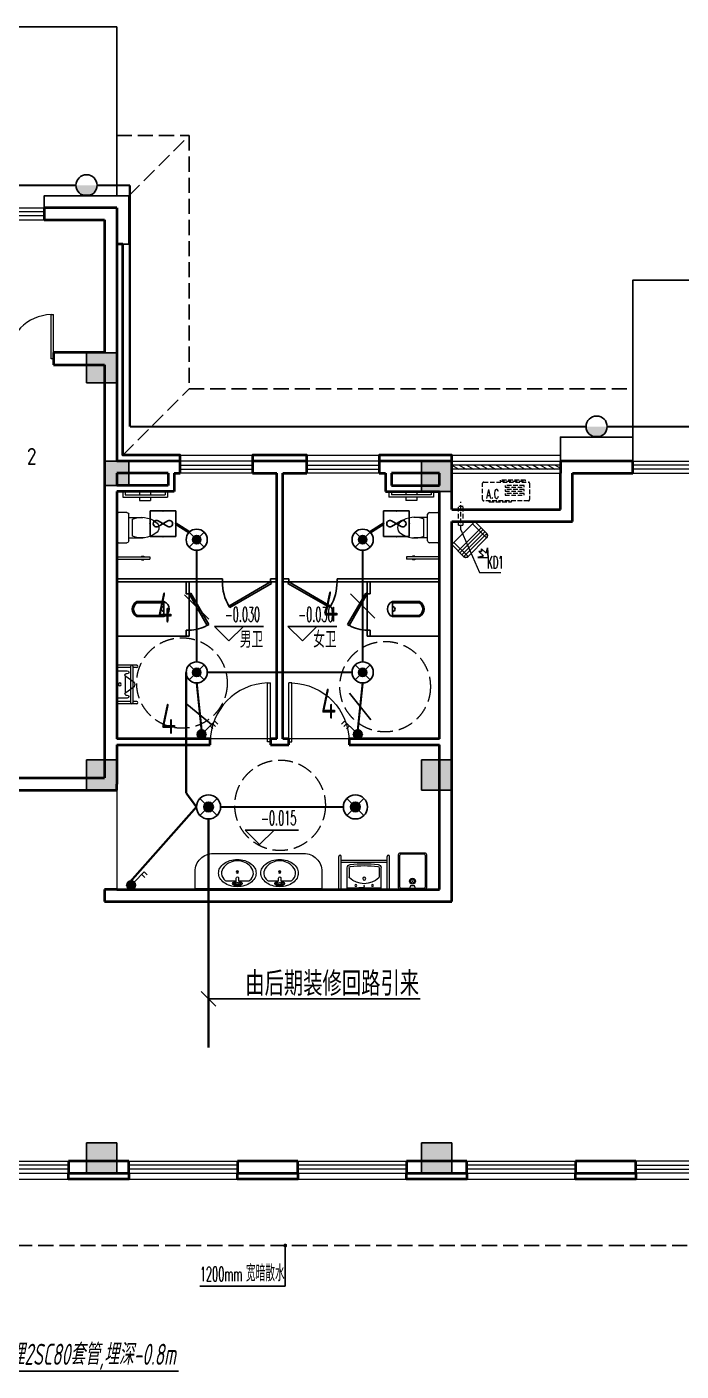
# Model space of a CAD drawing. Extents: x 491024 to 1725648, y 860327 to 1705161.
# Drawn here: x 687043 to 697881, y 1134174 to 1156456 of the extents above; entities that cross this region are included whole.
import ezdxf
from ezdxf.enums import TextEntityAlignment as Align

# ---------------------------------------------------------------- set-up
doc = ezdxf.new("R2010")
doc.units = 0
doc.header["$LTSCALE"] = 1000
doc.header["$MEASUREMENT"] = 0
for name, pattern in [('__DASH', [0.35, 0.25, -0.1]), ('DASH', [0.35, 0.25, -0.1]), ('HIDDEN', [0.375, 0.25, -0.125])]:
    doc.linetypes.add(name, pattern=pattern)
for name, color, linetype in [('!!DIM-动力', 7, 'Continuous'), ('A-AC', 8, 'Continuous'), ('A-EQPM-MECH', 8, 'Continuous'), ('DIM-照明', 3, 'Continuous'), ('DIM_ELEV', 8, 'Continuous'), ('DIM_LEAD', 8, 'Continuous'), ('EQUIP-动力', 3, 'Continuous'), ('EQUIP-照明', 3, 'Continuous'), ('PUB_TEXT', 8, 'Continuous'), ('S-COLU-HATCH', 8, 'Continuous'), ('S-COLU-LINE1', 8, 'Continuous'), ('TEL_TEXT', 7, 'Continuous'), ('WIRE-照明', 2, 'Continuous'), ('卫生间', 8, 'Continuous'), ('平面线脚', 8, 'Continuous'), ('洁具', 8, 'Continuous')]:
    doc.layers.add(name, color=color, linetype=linetype)
for name, color, linetype, lineweight in [('LVTRY', 8, 'Continuous', 13), ('STAIR', 8, 'Continuous', 18), ('WALL', 8, 'Continuous', 40), ('WINDOW', 8, 'Continuous', 15), ('平面-看线', 8, 'Continuous', 15), ('平面-空调室内机', 8, 'Continuous', 9), ('平面-空调预留孔', 8, 'Continuous', 15)]:
    doc.layers.add(name, color=color, linetype=linetype, lineweight=lineweight)
doc.styles.add('_TCH_DIM', font='SIMPLEX.shx', dxfattribs={"width": 0.7, "bigfont": 'GBCBIG.shx'})
doc.styles.add('_TEL_DIM', font='SIMPLEX', dxfattribs={"width": 0.8, "height": 3.5, "bigfont": 'HZTXT'})
doc.styles.add('DIM_FONT', font='SIMPLEX.shx', dxfattribs={"width": 0.56})
doc.styles.add('HZTXT', font='gbeitc.shx', dxfattribs={"width": 0.8, "height": 400, "bigfont": 'hztxt.shx'})
doc.styles.get("Standard").update_dxf_attribs({"font": 'gbenor.shx', "bigfont": 'gbcbig.shx'})

# ---------------------------------------------------------------- blocks, each defined once
blk = doc.blocks.new('A$C752800CC')
at = {"layer": 'LVTRY'}
for p, q in [((380, 0), (820, 0)), ((1082, 0), (1082, -549)), ((1122, 0), (1122, -549)), ((0, -100), (95, -100)), ((0, -140), (55, -140)), ((55, -140), (55, -800)), ((95, -100), (95, -840)), ((350, -170), (350, -30)), ((820, -200), (380, -200)), ((430, -200), (430, -430)), ((770, -200), (770, -430)), ((850, -30), (850, -170)), ((0, -377), (55, -377)), ((95, -377), (150, -377)), ((150, -377), (150, -562)), ((740, -260), (460, -260)), ((1072, -409), (1082, -409)), ((1072, -409), (1072, -449)), ((1122, -409), (1132, -409)), ((1132, -409), (1132, -449)), ((0, -562), (55, -562)), ((95, -562), (150, -562)), ((1072, -449), (1082, -449)), ((1082, -549), (1122, -549)), ((1122, -449), (1132, -449)), ((0, -800), (55, -800)), ((0, -840), (95, -840))]:
    blk.add_line(p, q, dxfattribs=at)
for centre, radius, start, end in [((380, -30), 30, 90, 180), ((820, -30), 30, 0, 90), ((380, -170), 30, 180, 270), ((820, -170), 30, 270, 0), ((827, -412), 398, 157.4505, 216.6381), ((373, -412), 398, 323.3619, 22.5495), ((600, -589), 110, 213.4509, 326.5491)]:
    blk.add_arc(centre, radius, start, end, dxfattribs=at)
at = {"layer": 'LVTRY', "style": 'DIM_FONT', "text_generation_flag": 4, "width": 0.8, "flags": 9}
for tag in ['YSIZE', 'XSIZE']:
    blk.add_attdef(tag, (600, 0), '', height=0.5, rotation=180, dxfattribs=at)
blk = doc.blocks.new('BFBFGBVDVD')
at = {"layer": '洁具', "color": 1}
for p, q in [((1180497, 1092194), (1180597, 1092194)), ((1183147, 1092144), (1180497, 1092144)), ((1180582, 1092118), (1180597, 1092144)), ((1180582, 1092118), (1181275, 1091718)), ((1180597, 1092194), (1180597, 1092144)), ((1180597, 1092144), (1181290, 1091744)), ((1181397, 1092194), (1181397, 1092144)), ((1181397, 1092194), (1183147, 1092194)), ((1181275, 1091718), (1181290, 1091744))]:
    blk.add_line(p, q, dxfattribs=at)
blk.add_arc((1180597, 1092144), 800, 330, 0, dxfattribs=at)
at = {"ltscale": 0.5, "rotation": 270}
blk.add_blockref('A$C752800CC', (1183147, 1093644), dxfattribs=at)
blk = doc.blocks.new('cssd')
at = {"layer": '洁具', "color": 1}
for p, q in [((8184438, -430268), (8184958, -429968)), ((8184453, -430294), (8184973, -429994)), ((8184958, -429968), (8184973, -429994)), ((8184253, -431494), (8184253, -430294)), ((8184253, -430294), (8185153, -430294)), ((8184253, -430344), (8184453, -430344)), ((8184438, -430268), (8184453, -430294)), ((8184453, -430344), (8184453, -430294)), ((8185053, -430344), (8185053, -430294)), ((8185053, -430344), (8185153, -430344)), ((8185153, -430294), (8185153, -431494)), ((8184578, -430710), (8184578, -431162)), ((8184808, -430715), (8184598, -430715)), ((8184598, -430715), (8184598, -431156)), ((8184808, -431156), (8184808, -430715)), ((8184828, -431162), (8184828, -430710)), ((8184253, -431494), (8185153, -431494))]:
    blk.add_line(p, q, dxfattribs=at)
for centre, radius, start, end in [((8184453, -430294), 600, 0, 30), ((8184703, -430762), 135, 22.3551, 157.6449), ((8184703, -430715), 40, 180, 0), ((8184703, -431094), 142, 208.5105, 331.4895), ((8184703, -431094), 122, 210.8078, 329.1922)]:
    blk.add_arc(centre, radius, start, end, dxfattribs=at)
blk = doc.blocks.new('FGFGFNBFNB')
at = {"layer": '洁具', "color": 1}
for p, q in [((1179497, 1092194), (1177797, 1092194)), ((1177797, 1092144), (1180397, 1092144)), ((1179497, 1092194), (1179497, 1092144)), ((1180297, 1092144), (1179604, 1091744)), ((1180312, 1092118), (1179619, 1091718)), ((1180297, 1092194), (1180297, 1092144)), ((1180397, 1092194), (1180297, 1092194)), ((1180312, 1092118), (1180297, 1092144)), ((1179619, 1091718), (1179604, 1091744))]:
    blk.add_line(p, q, dxfattribs=at)
blk.add_arc((1180297, 1092144), 800, 180, 210, dxfattribs=at)
at = {"ltscale": 0.5, "xscale": -1, "rotation": 90}
blk.add_blockref('A$C752800CC', (1177797, 1093644), dxfattribs=at)
blk = doc.blocks.new('小便斗_01')
for p, q in [((175, 225), (0, 225)), ((0, 225), (0, -225)), ((137.5, -150), (137.5, 150)), ((150, 175), (175, 175)), ((287.5, 37.5), (150, 137.5)), ((150, -137.5), (287.5, -37.5)), ((175, -175), (150, -175)), ((0, -225), (175, -225))]:
    blk.add_line(p, q)
blk.add_circle((50, 0), 25)
for centre, radius, start, end in [((175, 200), 25, 270, 90), ((156.25, 156.25), 19.76, 108.434949, 251.565051), ((237.5, 0), 62.5, 323.130102, 36.869898), ((156.25, -156.25), 19.76, 108.434949, 251.565051), ((175, -200), 25, 270, 90)]:
    blk.add_arc(centre, radius, start, end)
blk = doc.blocks.new('A$C58953B22')
at = {"layer": 'LVTRY'}
for p, q in [((-332, 320, 0), (0, 320)), ((-332, 280, 0), (-269, 280, 0)), ((-269, -305, 0), (-269, 305, 0)), ((-234, 305, 0), (-234, -305, 0)), ((-234, 280, 0), (0, 280)), ((-332, -280, 0), (-269, -280, 0)), ((-332, -320, 0), (0, -320)), ((-234, -280, 0), (0, -280))]:
    blk.add_line(p, q, dxfattribs=at)
for centre, radius, start, end in [((-332, 300, 0), 20, 89.9994, 269.9994), ((-252, 302, 0), 17.7, 8.7974, 171.2026), ((-332, -300, 0), 20, 89.9994, 269.9994), ((-252, -302, 0), 17.7, 188.7974, 351.2026)]:
    blk.add_arc(centre, radius, start, end, dxfattribs=at)
at = {"layer": 'LVTRY', "xscale": -1}
blk.add_blockref('小便斗_01', (0, 0), dxfattribs=at)
blk = doc.blocks.new('_LV1')
for p, q in [((-280, 0), (280, 0)), ((-280, 0), (-280, -361)), ((280, 0), (280, -361)), ((-280, -29), (280, -29)), ((-251, -356), (-251, -214)), ((0, -29), (-90, -29)), ((-90, -29), (90, -29)), ((251, -356), (251, -215))]:
    blk.add_line(p, q)
for centre, radius in [((-139, -69), 15), ((1, -182), 24.9), ((0, -57), 8), ((139, -69), 15)]:
    blk.add_circle(centre, radius)
for centre, radius, start, end in [((-223, -214), 28, 133.1543, 180), ((0, -452), 354, 46.7581, 133.1543), ((223, -215), 28, 0, 46.7581), ((-224, -361), 56, 180, 263.481), ((-223, -356), 28, 180, 263.4984), ((0, 1600), 2029, 263.481, 276.519), ((0, 1600), 1997, 263.4984, 276.5122), ((223, -356), 28, 276.5122, 0), ((224, -361), 56, 276.519, 0)]:
    blk.add_arc(centre, radius, start, end)
blk = doc.blocks.new('A$C549C535F')
at = {"layer": 'LVTRY'}
for p, q in [((0, 0), (-550, 0)), ((0, -40), (-550, -40)), ((-485, -800), (-485, -40)), ((-455, -800), (-455, -40)), ((0, -800), (-550, -800)), ((0, -840), (-550, -840))]:
    blk.add_line(p, q, dxfattribs=at)
for centre in [(-550, -20), (-550, -820)]:
    blk.add_arc(centre, 20, 89.9994, 269.9994, dxfattribs=at)
at = {"layer": 'LVTRY', "extrusion": (0, 0, -1), "zscale": -1, "rotation": 90}
blk.add_blockref('_LV1', (0, -420), dxfattribs=at)
blk = doc.blocks.new('QER5Y5WE3')
for p, q in [((-194, 188), (-1, 388)), ((72, 389), (-156, 153)), ((292, -73), (-90, 296)), ((321, -43), (-61, 326)), ((360, -17), (-29, 359)), ((389, 14), (0, 389)), ((72, 389), (387, 86)), ((236, 408), (404, 419)), ((326, 383), (236, 408)), ((326, 383), (253, 308)), ((297, 307), (253, 308)), ((299, 264), (297, 307)), ((372, 340), (299, 264)), ((399, 251), (372, 340)), ((399, 251), (404, 419)), ((194, -188), (-194, 188)), ((387, 86), (159, -151)), ((388, 13), (194, -188))]:
    blk.add_line(p, q)
for centre, start, end in [((36, 352), 46.0154, 136.0154), ((351, 49), 316.0154, 46.0154)]:
    blk.add_arc(centre, 51.3, start, end)
blk = doc.blocks.new('gsergvr')
at = {"layer": '平面-空调预留孔', "linetype": 'DASH', "ltscale": 0.3}
for p, q in [((34075, 17176), (34075, 17166)), ((34448, 17166), (34448, 17176)), ((34085, 17156), (34438, 17156))]:
    blk.add_line(p, q, dxfattribs=at)
blk.add_lwpolyline([(34729, 17176), (33989, 17176, -0.414214), (33969, 17196), (33969, 17466, -0.414214), (33989, 17486), (34729, 17486, -0.414214), (34749, 17466), (34749, 17196, -0.414214)], format="xyb", close=True, dxfattribs=at)
for points in [[(34679, 17515), (34260, 17515), (34260, 17500), (34679, 17500)], [(34658, 17428), (34343, 17428), (34343, 17399), (34658, 17399)], [(34658, 17362), (34343, 17362), (34343, 17333), (34658, 17333)], [(34658, 17296), (34343, 17296), (34343, 17267), (34658, 17267)]]:
    blk.add_lwpolyline(points, close=True, dxfattribs=at)
for centre, start, end in [((34085, 17166), 180, 270), ((34438, 17166), 270, 0)]:
    blk.add_arc(centre, 10, start, end, dxfattribs=at)
at = {"layer": '平面-空调预留孔', "linetype": 'DASH', "ltscale": 0.3, "style": '_TCH_DIM', "width": 0.705882}
blk.add_text('A.C', height=146.9, dxfattribs=at).set_placement((34028, 17216))
blk = doc.blocks.new('dongkong')
at = {"layer": '平面-空调预留孔', "linetype": 'HIDDEN', "ltscale": 0.3}
for p, q in [((-603836, 210821), (-603836, 210511)), ((-603836, 210821), (-603756, 210821)), ((-603796, 210900), (-603796, 210431)), ((-603756, 210821), (-603756, 210511))]:
    blk.add_line(p, q, dxfattribs=at)
blk.add_lwpolyline([(-603756, 210511), (-603836, 210511)], dxfattribs=at)
blk = doc.blocks.new('rewerwer')
at = {"layer": 'S-COLU-HATCH'}
h = blk.add_hatch(color=256, dxfattribs=at)
h.dxf.hatch_style = 1
h.paths.add_polyline_path([(1326788, 1151056), (1327288, 1151056), (1327288, 1150556), (1326788, 1150556)])
h = blk.add_hatch(color=256, dxfattribs=at)
h.dxf.hatch_style = 1
h.paths.add_polyline_path([(1327088, 1149256), (1327488, 1149256), (1327488, 1148856), (1327088, 1148856)])
h = blk.add_hatch(color=256, dxfattribs=at)
h.dxf.hatch_style = 1
h.paths.add_polyline_path([(1332338, 1149256), (1332838, 1149256), (1332838, 1148756), (1332338, 1148756)])
h = blk.add_hatch(color=256, dxfattribs=at)
h.dxf.hatch_style = 1
h.paths.add_polyline_path([(1326788, 1144306), (1327288, 1144306), (1327288, 1143806), (1326788, 1143806)])
h = blk.add_hatch(color=256, dxfattribs=at)
h.dxf.hatch_style = 1
h.paths.add_polyline_path([(1326788, 1144306), (1327288, 1144306), (1327288, 1143806), (1326788, 1143806)])
h = blk.add_hatch(color=256, dxfattribs=at)
h.dxf.hatch_style = 1
h.paths.add_polyline_path([(1332338, 1144306), (1332838, 1144306), (1332838, 1143806), (1332338, 1143806)])
h = blk.add_hatch(color=256, dxfattribs=at)
h.dxf.hatch_style = 1
h.paths.add_polyline_path([(1326788, 1137956), (1327288, 1137956), (1327288, 1137456), (1326788, 1137456)])
h = blk.add_hatch(color=256, dxfattribs=at)
h.dxf.hatch_style = 1
h.paths.add_polyline_path([(1332338, 1137956), (1332838, 1137956), (1332838, 1137456), (1332338, 1137456)])
at = {"layer": 'S-COLU-LINE1'}
for points in [[(1326788, 1151056), (1327288, 1151056), (1327288, 1150556), (1326788, 1150556)], [(1327088, 1149256), (1327488, 1149256), (1327488, 1148856), (1327088, 1148856)], [(1332338, 1149256), (1332838, 1149256), (1332838, 1148756), (1332338, 1148756)], [(1326788, 1144306), (1327288, 1144306), (1327288, 1143806), (1326788, 1143806)], [(1326788, 1144306), (1327288, 1144306), (1327288, 1143806), (1326788, 1143806)], [(1332338, 1144306), (1332838, 1144306), (1332838, 1143806), (1332338, 1143806)], [(1326788, 1137956), (1327288, 1137956), (1327288, 1137456), (1326788, 1137456)], [(1332338, 1137956), (1332838, 1137956), (1332838, 1137456), (1332338, 1137456)]]:
    blk.add_lwpolyline(points, close=True, dxfattribs=at)
blk = doc.blocks.new('$WINLIB2D$00000001')
at = {"color": 0}
for points in [[(-0.5, 0.5), (-0.5, -0.5)], [(-0.5, 0.5), (0.5, 0.5)], [(0.5, -0.5), (0.5, 0.5)], [(0.5, 0.1667), (-0.5, 0.1667)], [(0.5, -0.1667), (-0.5, -0.1667)], [(-0.5, -0.5), (0.5, -0.5)]]:
    blk.add_lwpolyline(points, dxfattribs=at)
blk = doc.blocks.new('$DorLib2D$00000001')
for p, q in [((0.45, 0.975), (0.5, 0.975)), ((0.45, 0), (0.45, 0.975)), ((0.5, 0), (0.5, 0.975)), ((0.5, 0), (0.45, 0))]:
    blk.add_line(p, q)
at = {"lineweight": 13}
blk.add_arc((0.475, 0), 0.975, 91.4693, 180, dxfattribs=at)
blk = doc.blocks.new('$WINLIB2D$00000039')
at = {"color": 0}
for points in [[(-0.5, 0.5), (-0.5, -0.5)], [(0.5, 0.5), (-0.5, 0.5)], [(0.5, -0.5), (0.5, 0.5)], [(-0.5, 0.167), (0.5, 0.167)], [(-0.384, -0.167), (-0.448, 0.167)], [(-0.316, -0.167), (-0.38, 0.167)], [(-0.248, -0.167), (-0.312, 0.167)], [(-0.18, -0.167), (-0.244, 0.167)], [(-0.112, -0.167), (-0.176, 0.167)], [(-0.044, -0.167), (-0.108, 0.167)], [(0.024, -0.167), (-0.04, 0.167)], [(0.092, -0.167), (0.028, 0.167)], [(0.16, -0.167), (0.096, 0.167)], [(0.228, -0.167), (0.164, 0.167)], [(0.296, -0.167), (0.232, 0.167)], [(0.364, -0.167), (0.3, 0.167)], [(0.432, -0.167), (0.368, 0.167)], [(0.5, -0.167), (0.436, 0.167)], [(-0.452, -0.167), (-0.5, 0.084)], [(-0.5, -0.167), (0.5, -0.167)], [(0.5, -0.5), (-0.5, -0.5)]]:
    blk.add_lwpolyline(points, dxfattribs=at)
blk = doc.blocks.new('$DorLib2D$00000002')
for p, q in [((-0.5, 0), (-0.5, 0.4875)), ((-0.475, 0.4875), (-0.5, 0.4875)), ((-0.475, 0), (-0.475, 0.4875)), ((0.475, 0), (0.475, 0.4875)), ((0.475, 0.4875), (0.5, 0.4875)), ((0.5, 0), (0.5, 0.4875)), ((-0.5, 0), (-0.475, 0)), ((0.5, 0), (0.475, 0))]:
    blk.add_line(p, q)
at = {"lineweight": 13}
for centre, start, end in [((-0.4875, 0), 0, 88.53072), ((0.4875, 0), 91.46928, 180)]:
    blk.add_arc(centre, 0.4875, start, end, dxfattribs=at)
blk = doc.blocks.new('$lvtry$00000187')
at = {"color": 0}
for p, q in [((-285, -420, 0), (-285, -40, 0)), ((-265, -20, 0), (265, -20, 0)), ((285, -180, 0), (245, -198, 0)), ((245, -198, 0), (245, -263, 0)), ((285, -40, 0), (285, -420, 0)), ((265, -440, 0), (-265, -440, 0)), ((245, -263, 0), (285, -280, 0))]:
    blk.add_line(p, q, dxfattribs=at)
at = {"color": 0, "elevation": 0}
blk.add_lwpolyline([(305, -430, -0.414214), (275, -460), (-275, -460, -0.414214), (-305, -430), (-305, -30, -0.414214), (-275, 0), (275, 0, -0.414214), (305, -30)], format="xyb", close=True, dxfattribs=at)
at = {"color": 0}
for radius in [50, 32.5]:
    blk.add_circle((165, -230, 0), radius, dxfattribs=at)
for centre, start, end in [((-265, -40, 0), 90, 180), ((265, -40, 0), 0, 90), ((-265, -420, 0), 180, 270), ((265, -420, 0), 270, 0)]:
    blk.add_arc(centre, 20, start, end, dxfattribs=at)
for p in [(0, 0, 0), (165, -230, 0)]:
    blk.add_point(p, dxfattribs=at)
blk = doc.blocks.new('$lvtry$00000196')
at = {"color": 0}
for points in [[(219, -385, 0.106486), (289, -308, 0.130324), (310, -225, 0.130324), (289, -143, 0.106486), (219, -66, 0.084172), (123, -18, 0.073176), (0, 0, 0.073176), (-123, -18, 0.084172), (-219, -66, 0.106486), (-289, -143, 0.130324), (-310, -225, 0.130324), (-289, -308, 0.106486), (-219, -385, 0.084172), (-123, -433, 0.073176), (0, -451, 0.073176), (123, -433, 0.084172)], [(-22, -44), (-17, -142, 1), (21, -142), (26, -44, 0.493794)]]:
    blk.add_lwpolyline(points, format="xyb", close=True, dxfattribs=at)
for points in [[(-218, -329, -0.467303), (-199, -103, -0.154885), (-179, -96), (-17, -96, -0.154885)], [(21, -96), (183, -96, -0.154885), (203, -103, -0.467303), (222, -329, -0.210278), (2, -430, -0.210278), (-218, -329, -0.467303)]]:
    blk.add_lwpolyline(points, format="xyb", dxfattribs=at)
for points in [[(-52, -25), (56, -25)], [(-52, -78), (-20, -78)], [(24, -78), (56, -78)]]:
    blk.add_lwpolyline(points, dxfattribs=at)
for centre, radius in [((-52, -52), 19.4), ((-52, -52), 12.6), ((2, -241), 19.7), ((56, -52), 19.4), ((56, -52), 12.6), ((2, -241), 14.7)]:
    blk.add_circle(centre, radius, dxfattribs=at)
for centre, start, end in [((-52, -52), 90, 270), ((56, -52), 270, 90)]:
    blk.add_arc(centre, 26.5, start, end, dxfattribs=at)
for p in [(2, -62), (2, -241)]:
    blk.add_point(p, dxfattribs=at)
blk = doc.blocks.new('SDFSDFGSDFGSDFHG')
at = {"layer": 'A-EQPM-MECH', "color": 8}
for points in [[(1293087.7, 1153656.1), (1293087.7, 1156456.1), (1327287.7, 1156456.1), (1327287.7, 1153656.1)], [(1347837.7, 1149256.1), (1347837.7, 1152256.1), (1335837.7, 1152257.1), (1335837.7, 1149257.1)]]:
    blk.add_lwpolyline(points, dxfattribs=at)
at = {"layer": 'DIM_ELEV', "color": 8}
for p, q in [((1329147.4, 1146277), (1328907.4, 1146517)), ((1328907.4, 1146517), (1329718.9, 1146517)), ((1329147.4, 1146277), (1329387.4, 1146517)), ((1330363.3, 1146277), (1330123.3, 1146517)), ((1330123.3, 1146517), (1330934.7, 1146517)), ((1330363.3, 1146277), (1330603.3, 1146517)), ((1329654.9, 1142903.1), (1329414.9, 1143143.1)), ((1329414.9, 1143143.1), (1330297.4, 1143143.1)), ((1329654.9, 1142903.1), (1329894.9, 1143143.1))]:
    blk.add_line(p, q, dxfattribs=at)
at = {"layer": 'DIM_LEAD', "color": 8}
for p, q in [((1330079, 1136256.1), (1330079, 1135583.9)), ((1330079, 1136256.1), (1330079, 1135583.9)), ((1330079, 1136256.1), (1330079, 1135583.9)), ((1330079, 1136256.1), (1330079, 1135583.9)), ((1330079, 1135583.9), (1328666.1, 1135583.9))]:
    blk.add_line(p, q, dxfattribs=at)
at = {"layer": 'DIM_LEAD', "color": 8, "const_width": 32}
blk.add_lwpolyline([(1330079, 1136272.1, 1), (1330079, 1136240.1, 1)], format="xyb", close=True, dxfattribs=at)
blk.add_lwpolyline([(1330079, 1136272.1, 1), (1330079, 1136240.1, 1)], format="xyb", close=True, dxfattribs=at)
blk.add_lwpolyline([(1330079, 1136272.1, 1), (1330079, 1136240.1, 1)], format="xyb", close=True, dxfattribs=at)
blk.add_lwpolyline([(1330079, 1136272.1, 1), (1330079, 1136240.1, 1)], format="xyb", close=True, dxfattribs=at)
at = {"layer": 'LVTRY', "color": 8}
blk.add_lwpolyline([(1330687.7, 1142156.1), (1328587.7, 1142156.1), (1328587.7, 1142456.1, -0.4142136), (1328887.7, 1142756.1), (1330387.7, 1142756.1, -0.4142136), (1330687.7, 1142456.1)], format="xyb", close=True, dxfattribs=at)
blk.add_lwpolyline([(1330687.7, 1142156.1), (1328587.7, 1142156.1), (1328587.7, 1142176.1), (1330687.7, 1142176.1)], close=True, dxfattribs=at)
at = {"layer": 'STAIR', "color": 8, "linetype": '__DASH'}
for centre in [(1328368.4, 1145580), (1331734.4, 1145519.7), (1329994.4, 1143552.9)]:
    blk.add_circle(centre, 750, dxfattribs=at)
at = {"layer": 'WALL', "color": 8}
for p, q in [((1327287.7, 1153456.1), (1326087.7, 1153456.1)), ((1326087.7, 1153456.1), (1326087.7, 1153256.1)), ((1327287.7, 1153456.1), (1327287.7, 1150956.1)), ((1326087.7, 1153256.1), (1327087.7, 1153256.1)), ((1327087.7, 1153256.1), (1327087.7, 1151056.1)), ((1327087.7, 1151056.1), (1326237.7, 1151056.1)), ((1326237.7, 1151056.1), (1326237.7, 1150856.1)), ((1326237.7, 1150856.1), (1327087.7, 1150856.1)), ((1327087.7, 1150856.1), (1327087.7, 1149156.1)), ((1327287.7, 1150956.1), (1327287.7, 1149256.1)), ((1327087.7, 1149156.1), (1327087.7, 1148856.1)), ((1328137.2, 1149256.1), (1327287.7, 1149256.1)), ((1328337.2, 1149256.1), (1328137.2, 1149256.1)), ((1328337.2, 1149056.1), (1328337.2, 1149256.1)), ((1330037.7, 1149256.1), (1329537.2, 1149256.1)), ((1329537.2, 1149256.1), (1329537.2, 1149056.1)), ((1330437.7, 1149256.1), (1330037.7, 1149256.1)), ((1330437.7, 1149056.1), (1330437.7, 1149256.1)), ((1331838.1, 1149256.1), (1331637.7, 1149256.1)), ((1331637.7, 1149256.1), (1331637.7, 1149056.1)), ((1332737.7, 1149256.1), (1331838.1, 1149256.1)), ((1332837.7, 1149256.1), (1332737.7, 1149256.1)), ((1332837.7, 1149056.1), (1332837.7, 1149256.1)), ((1334737.7, 1149256.1), (1334637.7, 1149256.1)), ((1334637.7, 1149256.1), (1334637.7, 1149056.1)), ((1335837.7, 1149256.1), (1334737.7, 1149256.1)), ((1335837.7, 1149056.1), (1335837.7, 1149256.1)), ((1327087.7, 1148856.1), (1327087.7, 1144656.1)), ((1327287.7, 1149056.1), (1327287.7, 1148856.1)), ((1328137.2, 1149056.1), (1327287.7, 1149056.1)), ((1328137.2, 1148856.1), (1327287.7, 1148856.1)), ((1328137.2, 1149056.1), (1328137.2, 1148856.1)), ((1328237.2, 1149056.1), (1328337.2, 1149056.1)), ((1328237.2, 1149056.1), (1328237.2, 1148756.1)), ((1329537.2, 1149056.1), (1329937.7, 1149056.1)), ((1329937.7, 1144656.1), (1329937.7, 1149056.1)), ((1330037.7, 1144656.1), (1330037.7, 1149056.1)), ((1330037.7, 1149056.1), (1330437.7, 1149056.1)), ((1331637.7, 1149056.1), (1331738.1, 1149056.1)), ((1331738.1, 1149056.1), (1331738.1, 1148756.1)), ((1331838.1, 1149056.1), (1331838.1, 1148856.1)), ((1332637.7, 1149056.1), (1331838.1, 1149056.1)), ((1331838.1, 1148856.1), (1332637.7, 1148856.1)), ((1332637.7, 1148856.1), (1332637.7, 1149056.1)), ((1332837.7, 1148856.1), (1332837.7, 1149056.1)), ((1332837.7, 1148456.1), (1332837.7, 1148856.1)), ((1334637.7, 1148456.1), (1334637.7, 1149056.1)), ((1334837.7, 1149056.1), (1335837.7, 1149056.1)), ((1334837.7, 1148256.1), (1334837.7, 1149056.1)), ((1327287.7, 1148756.1), (1327287.7, 1144656.1)), ((1328237.2, 1148756.1), (1327287.7, 1148756.1)), ((1331738.1, 1148756.1), (1332637.7, 1148756.1)), ((1332637.7, 1148356.1), (1332637.7, 1148756.1)), ((1332837.7, 1148456.1), (1334637.7, 1148456.1)), ((1332637.7, 1144656.1), (1332637.7, 1148356.1)), ((1332837.7, 1144656.1), (1332837.7, 1148256.1)), ((1332837.7, 1148256.1), (1334837.7, 1148256.1)), ((1327087.7, 1144656.1), (1327087.7, 1144006.1)), ((1328837.7, 1144656.1), (1327287.7, 1144656.1)), ((1328837.7, 1144556.1), (1328837.7, 1144656.1)), ((1329937.7, 1144656.1), (1329837.7, 1144656.1)), ((1329837.7, 1144656.1), (1329837.7, 1144556.1)), ((1330137.7, 1144656.1), (1330037.7, 1144656.1)), ((1330137.7, 1144556.1), (1330137.7, 1144656.1)), ((1332637.7, 1144656.1), (1331137.7, 1144656.1)), ((1331137.7, 1144656.1), (1331137.7, 1144556.1)), ((1332837.7, 1141956.1), (1332837.7, 1144656.1)), ((1327287.7, 1144556.1), (1328837.7, 1144556.1)), ((1327287.7, 1144556.1), (1327287.7, 1143906.1)), ((1329837.7, 1144556.1), (1330037.7, 1144556.1)), ((1330037.7, 1144556.1), (1330137.7, 1144556.1)), ((1331137.7, 1144556.1), (1332637.7, 1144556.1)), ((1332637.7, 1142156.1), (1332637.7, 1144556.1)), ((1324737.7, 1144006.1), (1327087.7, 1144006.1)), ((1324837.7, 1143806.1), (1327087.7, 1143806.1)), ((1327087.7, 1143806.1), (1327287.7, 1143806.1)), ((1327287.7, 1143806.1), (1327287.7, 1143906.1)), ((1327287.7, 1142156.1), (1327087.7, 1142156.1)), ((1327087.7, 1142156.1), (1327087.7, 1141956.1)), ((1327087.7, 1141956.1), (1332837.7, 1141956.1)), ((1327287.7, 1142156.1), (1332637.7, 1142156.1)), ((1327487.7, 1137656.1), (1326487.7, 1137656.1)), ((1326487.7, 1137656.1), (1326487.7, 1137456.1)), ((1327487.7, 1137456.1), (1327487.7, 1137656.1)), ((1330287.7, 1137656.1), (1329287.7, 1137656.1)), ((1329287.7, 1137656.1), (1329287.7, 1137456.1)), ((1330287.7, 1137456.1), (1330287.7, 1137656.1)), ((1333087.7, 1137656.1), (1332087.7, 1137656.1)), ((1332087.7, 1137656.1), (1332087.7, 1137456.1)), ((1333087.7, 1137456.1), (1333087.7, 1137656.1)), ((1335887.7, 1137656.1), (1334887.7, 1137656.1)), ((1334887.7, 1137656.1), (1334887.7, 1137456.1)), ((1335887.7, 1137456.1), (1335887.7, 1137656.1)), ((1326487.7, 1137456.1), (1327487.7, 1137456.1)), ((1329287.7, 1137456.1), (1330287.7, 1137456.1)), ((1332087.7, 1137456.1), (1333087.7, 1137456.1)), ((1334887.7, 1137456.1), (1335887.7, 1137456.1))]:
    blk.add_line(p, q, dxfattribs=at)
for points in [[(1327387.7, 1152856.1), (1327287.7, 1152856.1)], [(1328337.2, 1149256.1), (1328337.2, 1149356.1), (1327387.7, 1149356.1), (1327387.7, 1152856.1)], [(1330437.7, 1149256.1), (1330437.7, 1149356.1), (1329537.2, 1149356.1), (1329537.2, 1149256.1)], [(1332837.7, 1149256.1), (1332837.7, 1149356.1), (1331637.7, 1149356.1), (1331637.7, 1149256.1)], [(1327487.7, 1137456.1), (1327487.7, 1137356.1), (1326487.7, 1137356.1), (1326487.7, 1137456.1)], [(1330287.7, 1137456.1), (1330287.7, 1137356.1), (1329287.7, 1137356.1), (1329287.7, 1137456.1)], [(1333087.7, 1137456.1), (1333087.7, 1137356.1), (1332087.7, 1137356.1), (1332087.7, 1137456.1)], [(1335887.7, 1137456.1), (1335887.7, 1137356.1), (1334887.7, 1137356.1), (1334887.7, 1137456.1)]]:
    blk.add_lwpolyline(points, dxfattribs=at)
at = {"layer": 'WINDOW', "color": 8}
for p, q in [((1329837.7, 1144656.1), (1328837.7, 1144656.1)), ((1331137.7, 1144656.1), (1330137.7, 1144656.1)), ((1327287.7, 1143806.1, 800), (1327287.7, 1142156.1, 800))]:
    blk.add_line(p, q, dxfattribs=at)
at = {"layer": 'WINDOW', "color": 8, "linetype": 'DASH'}
for p, q in [((1327287.7, 1143806.1), (1327087.7, 1143806.1)), ((1327087.7, 1142156.1), (1327287.7, 1142156.1))]:
    blk.add_line(p, q, dxfattribs=at)
at = {"layer": '卫生间', "color": 8, "linetype": 'DASH'}
for points in [[(1327287.7, 1154656.1), (1328487.7, 1154656.1), (1328487.7, 1150456.1), (1335837.7, 1150457.1)], [(1327487.7, 1153656.1), (1328487.7, 1154656.1)], [(1327387.7, 1149356.1), (1328487.7, 1150456.1)], [(1365087.7, 1136256.1), (1315937.3, 1136256.1)]]:
    blk.add_lwpolyline(points, dxfattribs=at)
at = {"layer": '平面-看线', "color": 8}
for points in [[(1328337.2, 1149356.1), (1329537.2, 1149356.1)], [(1330437.7, 1149356.1), (1331637.7, 1149356.1)], [(1332837.7, 1149356.1), (1334637.7, 1149356.1)], [(1324687.7, 1137356.1), (1326487.7, 1137356.1)], [(1327487.7, 1137356.1), (1329287.7, 1137356.1)], [(1330287.7, 1137356.1), (1332087.7, 1137356.1)], [(1333087.7, 1137356.1), (1334887.7, 1137356.1)], [(1335887.7, 1137356.1), (1337387.7, 1137356.1)]]:
    blk.add_lwpolyline(points, dxfattribs=at)
at = {"layer": '平面-空调预留孔', "color": 8}
for p, q in [((1332987.7, 1148117.1), (1333297.3, 1147410.6)), ((1332987.7, 1148117.1), (1333297.3, 1147410.6)), ((1332987.7, 1148117.1), (1333297.3, 1147410.6)), ((1332987.7, 1148117.1), (1333297.3, 1147410.6)), ((1333297.3, 1147410.6), (1333652, 1147410.6))]:
    blk.add_line(p, q, dxfattribs=at)
at = {"layer": '平面线脚', "color": 8}
for points in [[(1326087.7, 1153456.1), (1326087.7, 1153656.1), (1327487.7, 1153656.1), (1327487.7, 1152856.1), (1327287.7, 1152856.1)], [(1335837.7, 1149256.1), (1335837.8, 1149656.1), (1334637.8, 1149656.1), (1334637.7, 1149256.1)]]:
    blk.add_lwpolyline(points, dxfattribs=at)
at = {"color": 8, "xscale": -1}
for name in ['BFBFGBVDVD', 'FGFGFNBFNB']:
    blk.add_blockref(name, (2510434.8, 55112.5), dxfattribs=at)
at = {"color": 8}
for name, p, rotation in [('A$C58953B22', (1327287.7, 1145556.4), 180), ('A$C549C535F', (1331806.8, 1142156.1), 270)]:
    blk.add_blockref(name, p, dxfattribs=dict(at, rotation=rotation))
at = {"layer": 'A-AC', "color": 8, "linetype": 'ByBlock', "rotation": 268.9846063388433}
blk.add_blockref('QER5Y5WE3', (1333028.6, 1148065.2), dxfattribs=at)
at = {"layer": 'LVTRY', "color": 8, "yscale": -1, "rotation": 359.9999999966305}
for p in [(1329285.8, 1142204.5), (1329985.8, 1142204.5)]:
    blk.add_blockref('$lvtry$00000196', p, dxfattribs=at)
at = {"layer": 'LVTRY', "color": 8, "rotation": 269.9999999966305}
blk.add_blockref('$lvtry$00000187', (1332417.7, 1142461.1), dxfattribs=at)
at = {"layer": 'S-COLU-LINE1', "color": 8}
blk.add_blockref('rewerwer', (0, 0), dxfattribs=at)
at = {"layer": 'WINDOW', "color": 8}
for name, p, xscale, yscale, zscale, rotation in [('$WINLIB2D$00000001', (1324837.7, 1153356.1), 2500, 200, 2500, 359.9999999999921), ('$DorLib2D$00000002', (1325487.7, 1150956.1), 1500, 1500, 1500, 3.703402476742004e-10), ('$WINLIB2D$00000001', (1328937.2, 1149156.1), 1200, 200, 1200, 180.000000000014), ('$WINLIB2D$00000001', (1331037.7, 1149156.1), 1200, 200, 1200, 180.0000000000074), ('$WINLIB2D$00000039', (1333737.7, 1149156.1), 1800, 200, 1800, 180.00000000002), ('$WINLIB2D$00000001', (1336737.7, 1149156.1), 1800, -200, 1800, 1.87890327085041e-12), ('$DorLib2D$00000001', (1329337.7, 1144606.1), -1000, -1000, -1000, 180.0000000000047), ('$DorLib2D$00000001', (1330637.7, 1144606.1), 1000, -1000, 1000, 180.000000000005), ('$WINLIB2D$00000001', (1325587.7, 1137556.1), -1800, -200, -1800, 179.9999999999931), ('$WINLIB2D$00000001', (1328387.7, 1137556.1), -1800, -200, -1800, 179.9999999999931), ('$WINLIB2D$00000001', (1331187.7, 1137556.1), -1800, -200, -1800, 179.9999999999931), ('$WINLIB2D$00000001', (1333987.7, 1137556.1), -1800, -200, -1800, 179.9999999999931), ('$WINLIB2D$00000001', (1336637.7, 1137556.1), 1500, -200, 1500, 179.9999999999931)]:
    blk.add_blockref(name, p, dxfattribs=dict(at, xscale=xscale, yscale=yscale, zscale=zscale, rotation=rotation))
at = {"layer": '平面-空调室内机', "color": 8, "ltscale": 0.3, "xscale": -1, "rotation": 180}
blk.add_blockref('dongkong', (1936783.7, 1359017), dxfattribs=at)
at = {"layer": '平面-空调预留孔', "color": 8}
blk.add_blockref('gsergvr', (1299379.1, 1131424.9), dxfattribs=at)
at = {"layer": '洁具', "color": 8, "linetype": 'Continuous', "rotation": 269.9999999966305}
blk.add_blockref('cssd', (1758781.5, 9331509.2), dxfattribs=at)
at = {"layer": '洁具', "color": 8, "linetype": 'Continuous', "xscale": -1, "rotation": 90.00000000343613}
blk.add_blockref('cssd', (901143.9, 9331509.2), dxfattribs=at)
at = {"layer": 'PUB_TEXT', "color": 8}
for s, height, p in [('2', 280, (1325798.2, 1149196.2)), ('男卫', 270.07, (1329326.6, 1146165.3)), ('女卫', 270.07, (1330542.4, 1146165.3))]:
    blk.add_text(s, height=height, dxfattribs=at).set_placement(p)
at = {"layer": 'PUB_TEXT', "color": 8, "style": '_TCH_DIM'}
for s, height, width, p in [('KD1', 204, 0.494118, (1333426.4, 1147479.2)), ('-0.030', 238, 0.494118, (1329078.9, 1146597.1)), ('-0.030', 238, 0.494118, (1330294.7, 1146597.1)), ('-0.015', 238, 0.494118, (1329679.8, 1143223.2)), ('宽暗散水', 270.07, 0.7, (1329427.7, 1135664)), ('1200mm', 238, 0.494118, (1328666.1, 1135664))]:
    blk.add_text(s, height=height, dxfattribs=dict(at, width=width)).set_placement(p)
blk = doc.blocks.new('$equip$00001151')
blk.add_circle((0, 0.5), 0.5)
for points in [[(0.433, 0.25), (-0.433, 0.25), (0.5, 0.5), (-0.5, 0.5)], [(0.25, 0.067), (-0.25, 0.067), (0.433, 0.25), (-0.433, 0.25)], [(0, 0), (0, 0), (0.25, 0.067), (-0.25, 0.067)]]:
    blk.add_solid(points)
at = {"flags": 9}
blk.add_attdef('A', (0, 0), '', height=0.00002, dxfattribs=at)
blk = doc.blocks.new('$equip$00001149')
for p, q in [((-0.354, 0.354), (0.354, -0.354)), ((0.354, 0.354), (-0.354, -0.354))]:
    blk.add_line(p, q)
for radius in [0.5, 0.2]:
    blk.add_circle((0, 0), radius)
for points in [[(-0.173, 0.1), (0.173, 0.1), (-0.2, 0), (0.2, 0)], [(-0.173, -0.1), (0.173, -0.1), (-0.2, 0), (0.2, 0)], [(-0.1, 0.173), (0.1, 0.173), (-0.173, 0.1), (0.173, 0.1)], [(0, 0.2), (0, 0.2), (-0.1, 0.173), (0.1, 0.173)], [(-0.1, -0.173), (0.1, -0.173), (-0.173, -0.1), (0.173, -0.1)], [(0, -0.2), (0, -0.2), (-0.1, -0.173), (0.1, -0.173)]]:
    blk.add_solid(points)
at = {"flags": 9}
blk.add_attdef('A', (0, 0), '', height=0.00002, dxfattribs=at)
blk = doc.blocks.new('$equip$00001302')
for p, q in [((0.667, 0.667), (-0.667, 0.667)), ((-0.667, 0.667), (-0.667, -0.667)), ((-0.25, -0.144), (0.25, 0.144)), ((-0.25, 0.144), (0.25, -0.144)), ((0.667, -0.667), (0.667, 0.667)), ((-0.667, -0.667), (0.667, -0.667))]:
    blk.add_line(p, q)
for centre, start, end in [((-0.333, 0), 60, 300), ((0.333, 0), 240, 120)]:
    blk.add_arc(centre, 0.167, start, end)
for p in [(-0.667, 0), (0, 0.667), (0.667, 0), (0, -0.667)]:
    blk.add_point(p)
at = {"flags": 9}
blk.add_attdef('A', (0, 0), '', height=0.00002, dxfattribs=at)
blk = doc.blocks.new('$equip$00001964')
for p, q in [((0.147, 0.356), (0.625, 0.833)), ((0.512, 0.72), (0.653, 0.579)), ((0.625, 0.833), (0.766, 0.692)), ((0.399, 0.607), (0.54, 0.466))]:
    blk.add_line(p, q)
blk.add_circle((0, 0.208), 0.208)
for p in [(-0.208, 0.208), (0, 0.417), (0, 0), (0.208, 0.208)]:
    blk.add_point(p)
for points in [[(-0.18, 0.313), (0.18, 0.313), (-0.208, 0.208), (0.208, 0.208)], [(-0.18, 0.104), (0.18, 0.104), (-0.208, 0.208), (0.208, 0.208)], [(-0.104, 0.389), (0.104, 0.389), (-0.18, 0.313), (0.18, 0.313)], [(-0.104, 0.028), (0.104, 0.028), (-0.18, 0.104), (0.18, 0.104)], [(0, 0.417), (0, 0.417), (-0.104, 0.389), (0.104, 0.389)], [(0, 0), (0, 0), (-0.104, 0.028), (0.104, 0.028)]]:
    blk.add_solid(points)
at = {"layer": 'TEL_TEXT', "style": '_TEL_DIM', "flags": 1}
blk.add_attdef('A', text='', height=0.00002, dxfattribs=at).set_placement((0, 0), align=Align.MIDDLE_CENTER)
blk = doc.blocks.new('$equip$00001963')
for p, q in [((0.147, 0.356), (0.625, 0.833)), ((0.512, 0.72), (0.653, 0.579)), ((0.625, 0.833), (0.766, 0.692))]:
    blk.add_line(p, q)
blk.add_circle((0, 0.208), 0.208)
for p in [(-0.208, 0.208), (0, 0.417), (0, 0), (0.208, 0.208)]:
    blk.add_point(p)
for points in [[(-0.18, 0.313), (0.18, 0.313), (-0.208, 0.208), (0.208, 0.208)], [(-0.18, 0.104), (0.18, 0.104), (-0.208, 0.208), (0.208, 0.208)], [(-0.104, 0.389), (0.104, 0.389), (-0.18, 0.313), (0.18, 0.313)], [(-0.104, 0.028), (0.104, 0.028), (-0.18, 0.104), (0.18, 0.104)], [(0, 0.417), (0, 0.417), (-0.104, 0.389), (0.104, 0.389)], [(0, 0), (0, 0), (-0.104, 0.028), (0.104, 0.028)]]:
    blk.add_solid(points)
at = {"layer": 'TEL_TEXT', "style": '_TEL_DIM', "flags": 1}
blk.add_attdef('A', text='', height=0.00002, dxfattribs=at).set_placement((0, 0), align=Align.MIDDLE_CENTER)
blk = doc.blocks.new('$TelecSys$00000095')
blk.add_line((0.4, 0.4), (-0.4, -0.4))
at = {"width": 0.8}
blk.add_attdef('N', text='', height=1, dxfattribs=at).set_placement((-0.017, 1.056), align=Align.MIDDLE)

msp = doc.modelspace()

# ---------------------------------------------------------------- linework, layer by layer
at = {"layer": '!!DIM-动力', "color": 2}
msp.add_line((689555.8, 1134174.3), (683503.6, 1134174.3), dxfattribs=at)
at = {"layer": 'DIM-照明', "color": 2}
msp.add_line((690175.4, 1140221.9), (689927.9, 1140469.4), dxfattribs=at)
for points in [[(690051.7, 1140345.7), (690560.1, 1140345.7)], [(690560.1, 1140345.7), (693557, 1140345.7)]]:
    msp.add_lwpolyline(points, dxfattribs=at)
at = {"layer": 'WIRE-照明'}
for points, const_width in [([(684406, 1153831.1), (687856, 1153831.1)], 35), ([(688206, 1153831.1), (688748.4, 1153831.1)], 35), ([(688748.4, 1153831.1), (688748.4, 1149831.1)], 35), ([(696306, 1149831.1), (688748.4, 1149831.1)], 35), ([(709506, 1149831.1), (696656, 1149831.1)], 35), ([(689510.1, 1148220.6), (689732.2, 1148079.9)], 50), ([(692951.4, 1148220.6), (692729.2, 1148079.9)], 50), ([(689856, 1145931.1), (689856, 1147781.1)], 35), ([(692605.5, 1145931.1), (692605.5, 1147781.1)], 35), ([(689681, 1145756.1), (689681, 1143757.4)], 35), ([(690031, 1145756.1), (692430.5, 1145756.1)], 35), ([(689936.9, 1144802), (689856, 1145581.1)], 35), ([(692524.5, 1144802), (692605.5, 1145581.1)], 35), ([(689681, 1143757.4), (689851.7, 1143526.2)], 35), ([(688768.5, 1142302), (689851.7, 1143526.2)], 35), ([(690251.7, 1143526.2), (692285.6, 1143526.2)], 35)]:
    msp.add_lwpolyline(points, dxfattribs=dict(at, const_width=const_width))
at = {"layer": 'WIRE-照明', "color": 2, "const_width": 35}
msp.add_lwpolyline([(690051.7, 1143326.2), (690051.7, 1139536.6)], dxfattribs=at)

# ---------------------------------------------------------------- block references
at = {"layer": 'DIM-照明', "color": 2}
ref = msp.add_blockref('$TelecSys$00000095', (689856, 1146839.6), dxfattribs=dict(at, xscale=499.9999999999999, yscale=499.9999999999999, zscale=499.9999999999999, rotation=90.00000250447715))
ref.add_attrib('N', '4', dxfattribs={"layer": '0', "color": 7, "height": 500, "width": 0.8}).set_placement((689328.2, 1146830.9), align=Align.MIDDLE)
ref = msp.add_blockref('$TelecSys$00000095', (692605.5, 1146856.1), dxfattribs=dict(at, xscale=499.9999999999999, yscale=499.9999999999999, zscale=499.9999999999999, rotation=89.99999749552278))
ref.add_attrib('N', '4', dxfattribs={"layer": '0', "color": 7, "height": 500, "width": 0.8}).set_placement((692077.7, 1146847.4), align=Align.MIDDLE)
ref = msp.add_blockref('$TelecSys$00000095', (692565, 1145191.6), dxfattribs=dict(at, xscale=500.0000000000001, yscale=500.0000000000001, zscale=500.0000000000001, rotation=84.06830895612488))
ref.add_attrib('N', '4', dxfattribs={"layer": '0', "color": 7, "height": 500, "width": 0.8}).set_placement((692039.2, 1145237.4), align=Align.MIDDLE)
ref = msp.add_blockref('$TelecSys$00000095', (689911.2, 1145049), dxfattribs=dict(at, xscale=500.0000000000001, yscale=500.0000000000001, zscale=500.0000000000001, rotation=95.93169104387508))
ref.add_attrib('N', '4', dxfattribs={"layer": '0', "color": 7, "height": 500, "width": 0.8}).set_placement((689387.2, 1144985.8), align=Align.MIDDLE)
at = {"layer": 'EQUIP-动力', "yscale": 320, "zscale": 320}
for p, xscale in [((689296.7, 1148220.6), 320), ((693164.7, 1148220.6), -320)]:
    msp.add_blockref('$equip$00001302', p, dxfattribs=dict(at, xscale=xscale))
at = {"layer": 'EQUIP-照明', "yscale": 350, "zscale": 350}
for name, p, xscale in [('$equip$00001151', (688031, 1153656.1), 350), ('$equip$00001151', (696481, 1149656.1), 350), ('$equip$00001149', (689856, 1147956.1), 350), ('$equip$00001149', (692605.5, 1147956.1), -350), ('$equip$00001149', (689856, 1145756.1), 350), ('$equip$00001149', (692605.5, 1145756.1), -350), ('$equip$00001964', (689936.9, 1144656.1), 350), ('$equip$00001964', (692524.5, 1144656.1), -350), ('$equip$00001963', (688768.5, 1142156.1), 350)]:
    msp.add_blockref(name, p, dxfattribs=dict(at, xscale=xscale))
at = {"layer": 'EQUIP-照明', "color": 2, "xscale": 400, "yscale": 400, "zscale": 400}
for p in [(690051.7, 1143526.2), (692485.6, 1143526.2)]:
    msp.add_blockref('$equip$00001149', p, dxfattribs=at)
at = {"layer": 'WALL', "color": 252}
msp.add_blockref('SDFSDFGSDFGSDFHG', (-638756.7, 0), dxfattribs=at)

# ---------------------------------------------------------------- texts
at = {"layer": 'DIM-照明', "color": 7}
for s, height, style, width, p in [('由后期装修回路引来', 400, '_TEL_DIM', 0.8, (690660.1, 1140395.7)), ('引自地库自管变配电房，预埋2SC80套管,埋深-0.8m', 350, 'HZTXT', 0.7, (683816.1, 1134278.1))]:
    msp.add_text(s, height=height, dxfattribs=dict(at, style=style, width=width)).set_placement(p)

doc.saveas('drawing.dxf')
